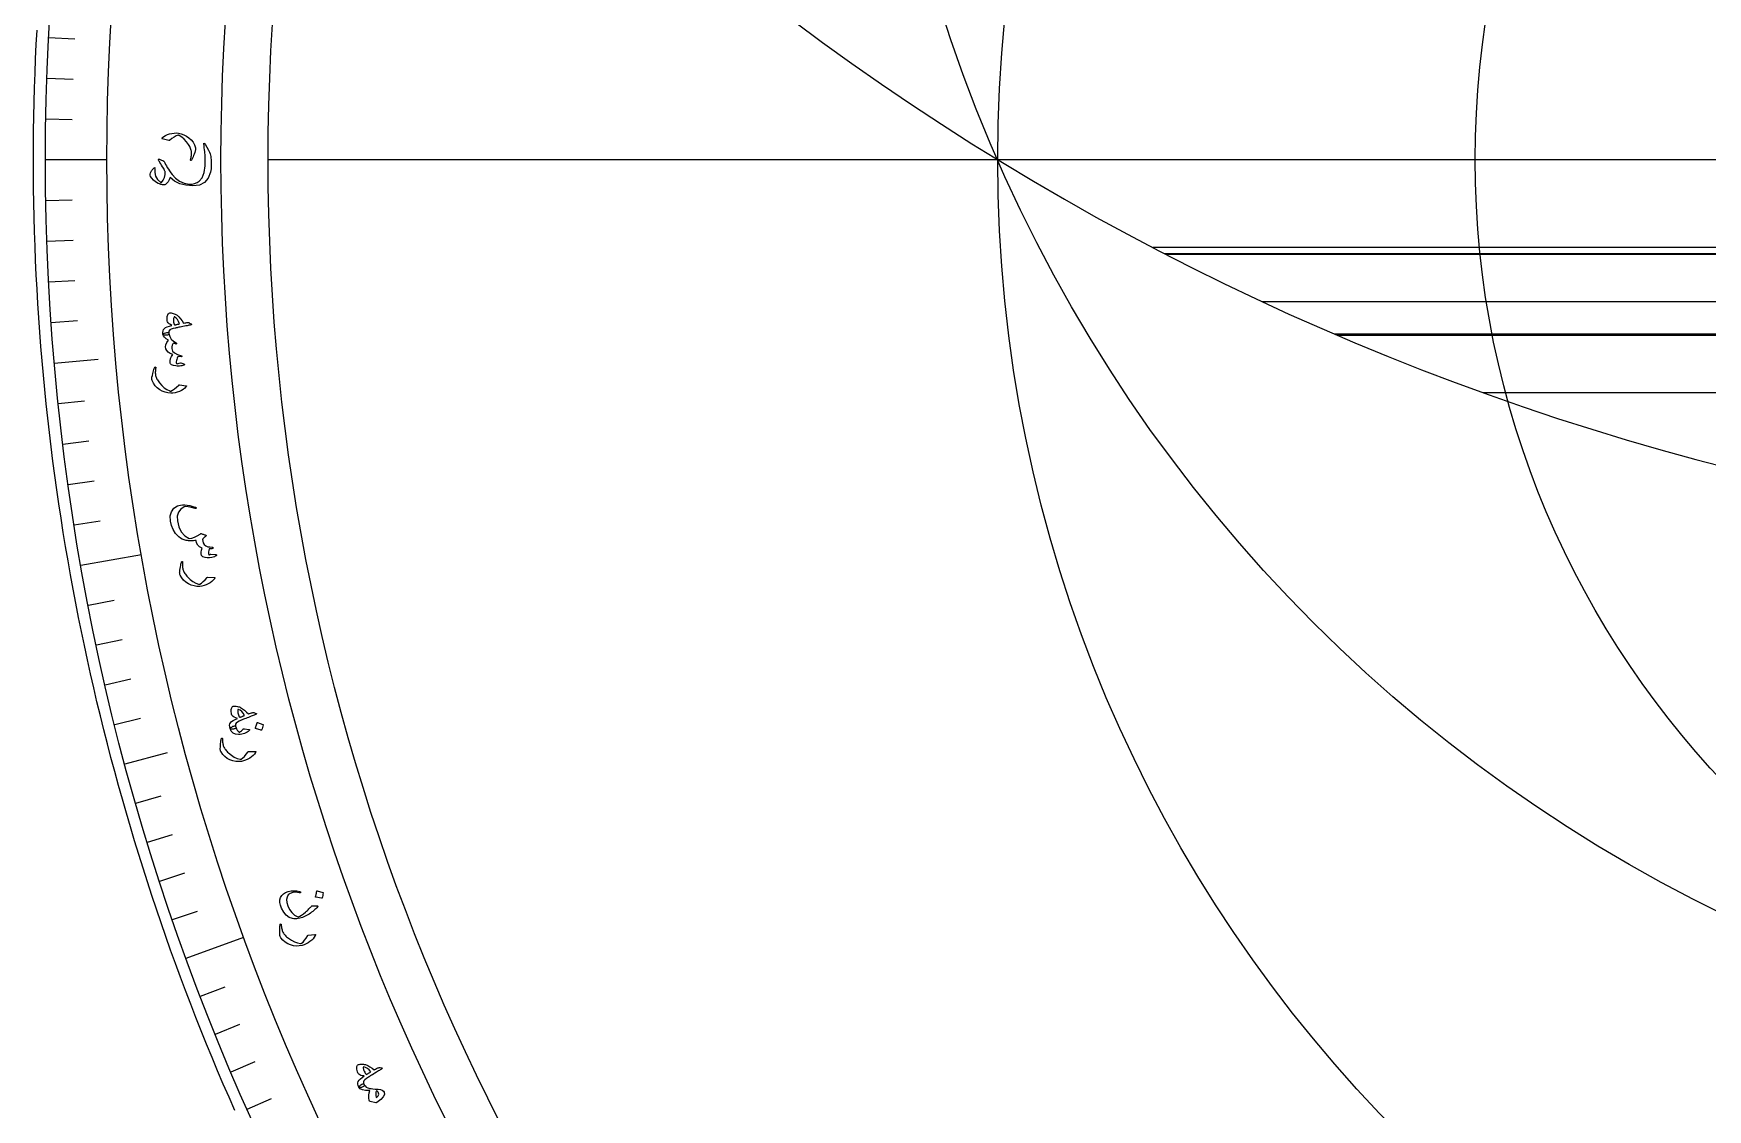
# Model space of a CAD drawing. Header units: millimetres. Extents: x -91 to 91, y -91 to 118.
# Drawn here: x -91 to -26.1, y -36.8 to 4.9 of the extents above; entities that cross this region are included whole.
import ezdxf

# ---------------------------------------------------------------- set-up
doc = ezdxf.new("R2010")
doc.units = ezdxf.units.MM
for name, color, linetype in [('CUT_OUTER', 1, 'Continuous'), ('ENGRAVE', 7, 'Continuous'), ('ENGRAVE_FINE', 8, 'Continuous'), ('TEXT', 5, 'Continuous')]:
    doc.layers.add(name, color=color, linetype=linetype)

msp = doc.modelspace()

# ---------------------------------------------------------------- linework, layer by layer
at = {"layer": 'CUT_OUTER'}
msp.add_lwpolyline([(-83.1931, -36.877), (-83.4178, -36.3658), (-83.6394, -35.8533), (-83.8578, -35.3394), (-84.073, -34.8242), (-84.2851, -34.3077), (-84.4941, -33.7899), (-84.6998, -33.2708), (-84.9023, -32.7504), (-85.1017, -32.2289), (-85.2979, -31.7061), (-85.4908, -31.1821), (-85.6805, -30.657), (-85.867, -30.1307), (-86.0503, -29.6032), (-86.2303, -29.0747), (-86.4071, -28.545), (-86.5806, -28.0143), (-86.7508, -27.4825), (-86.9178, -26.9497), (-87.0816, -26.4159), (-87.242, -25.8811), (-87.3992, -25.3453), (-87.553, -24.8085), (-87.7036, -24.2709), (-87.8509, -23.7323), (-87.9949, -23.1928), (-88.1355, -22.6524), (-88.2728, -22.1112), (-88.4069, -21.5691), (-88.5375, -21.0263), (-88.6649, -20.4826), (-88.7889, -19.9382), (-88.9096, -19.393), (-89.0269, -18.8471), (-89.1408, -18.3005), (-89.2515, -17.7532), (-89.3587, -17.2052), (-89.4626, -16.6566), (-89.5631, -16.1074), (-89.6603, -15.5575), (-89.754, -15.0071), (-89.8444, -14.4561), (-89.9314, -13.9045), (-90.0151, -13.3525), (-90.0953, -12.7999), (-90.1721, -12.2468), (-90.2456, -11.6933), (-90.3156, -11.1394), (-90.3823, -10.585), (-90.4455, -10.0302), (-90.5054, -9.4751), (-90.5618, -8.9196), (-90.6148, -8.3637), (-90.6644, -7.8076), (-90.7106, -7.2511), (-90.7534, -6.6944), (-90.7928, -6.1374), (-90.8287, -5.5802), (-90.8613, -5.0228), (-90.8904, -4.4652), (-90.9161, -3.9074), (-90.9383, -3.3495), (-90.9572, -2.7914), (-90.9726, -2.2333), (-90.9846, -1.675), (-90.9931, -1.1167), (-90.9983, -0.5584), (-91, 0), (-90.9983, 0.5584), (-90.9931, 1.1167), (-90.9846, 1.675), (-90.9726, 2.2333), (-90.9572, 2.7914), (-90.9383, 3.3495), (-90.9161, 3.9074), (-90.8904, 4.4652), (-90.8613, 5.0228)], dxfattribs=at)
at = {"layer": 'ENGRAVE'}
for points in [[(-90.5359, 0), (-88.1535, 0)], [(-81.9, 0), (81.9, 0)], [(-90.1914, -7.8907), (-88.4962, -7.7424)], [(-89.1605, -15.7214), (-86.8143, -15.3077)], [(-87.451, -23.4324), (-85.8072, -22.992)], [(-85.0759, -30.9651), (-82.8372, -30.1503)]]:
    msp.add_lwpolyline(points, dxfattribs=at)
for centre, radius in [((0, 0), 90.5359), ((0, 0), 88.1535), ((0, 0), 83.7291), ((0, 0), 81.9), ((0, 23.4034), 58.4966), ((0, 0), 53.6109), ((0, 0), 35.0931)]:
    msp.add_circle(centre, radius, dxfattribs=at)
msp.add_arc((0, 87.485), 102.6048, 219.725372, 320.274628, dxfattribs=at)
at = {"layer": 'ENGRAVE_FINE'}
for points in [[(-90.4118, 4.7383), (-89.3922, 4.6848)], [(-90.4807, 3.1597), (-89.4603, 3.124)], [(-90.5221, 1.5801), (-89.5012, 1.5623)], [(-90.5221, -1.5801), (-89.5012, -1.5623)], [(-90.4807, -3.1597), (-89.4603, -3.124)], [(47.6005, -3.4102), (-47.6005, -3.4102)], [(47.1392, -3.6503), (-47.1392, -3.6503)], [(47.0811, -3.6803), (-47.0811, -3.6803)], [(-90.4118, -4.7383), (-89.3922, -4.6848)], [(43.349, -5.5129), (-43.349, -5.5129)], [(-90.3154, -6.3155), (-89.2968, -6.2442)], [(40.5577, -6.7637), (-40.5577, -6.7637)], [(40.4367, -6.8157), (-40.4367, -6.8157)], [(34.7867, -9.0429), (-34.7867, -9.0429)], [(-90.0399, -9.4636), (-89.0245, -9.3569)], [(-89.8611, -11.0336), (-88.8476, -10.9091)], [(-89.6548, -12.6002), (-88.6437, -12.4581)], [(-89.4213, -14.1629), (-88.4128, -14.0032)], [(-88.8725, -17.2751), (-87.8702, -17.0802)], [(-88.5575, -18.8235), (-87.5588, -18.6112)], [(-88.2155, -20.3661), (-87.2206, -20.1365)], [(-87.8466, -21.9026), (-86.8559, -21.6556)], [(-87.0287, -24.9551), (-86.0472, -24.6736)], [(-86.5799, -26.4701), (-85.6035, -26.1716)], [(-86.1048, -27.9771), (-85.1337, -27.6616)], [(-85.6034, -29.4756), (-84.638, -29.1432)], [(-84.5225, -32.4452), (-83.5693, -32.0793)], [(-83.9434, -33.9153), (-82.9968, -33.5329)], [(-83.3387, -35.3752), (-82.3989, -34.9763)], [(-82.7087, -36.8243), (-81.7759, -36.409)]]:
    msp.add_lwpolyline(points, dxfattribs=at)
at = {"layer": 'TEXT'}
for points in [[(-86.004, 0.8077), (-86.0086, 0.8092), (-86.0123, 0.811), (-86.015, 0.8131), (-86.0167, 0.8155), (-86.0173, 0.8227), (-86.014, 0.8314), (-86.0069, 0.8417), (-85.996, 0.8536), (-85.9403, 0.8996), (-85.8761, 0.939), (-85.8033, 0.972), (-85.7221, 0.9984), (-85.6346, 1.0187), (-85.5486, 1.0307), (-85.4639, 1.0344), (-85.3806, 1.0299), (-85.2711, 1.0061), (-85.1663, 0.9679), (-85.066, 0.9154), (-84.9703, 0.8484), (-84.8837, 0.7689), (-84.8134, 0.6783), (-84.7593, 0.5766), (-84.7213, 0.4638), (-84.7149, 0.4336), (-84.7133, 0.4034), (-84.7165, 0.3733), (-84.7244, 0.3432), (-84.7493, 0.2737), (-84.7723, 0.211), (-84.7935, 0.155), (-84.8129, 0.1057), (-84.8305, 0.0633), (-84.8463, 0.028), (-84.8604, -0.0002), (-84.8727, -0.0214), (-84.8765, -0.0258), (-84.8804, -0.029), (-84.8842, -0.0309), (-84.888, -0.0315), (-84.8929, -0.031), (-84.8975, -0.0296), (-84.9018, -0.0272), (-84.9058, -0.0239), (-84.9088, -0.0197), (-84.9103, -0.0145), (-84.9101, -0.0083), (-84.9084, -0.0013), (-84.8967, 0.0419), (-84.887, 0.0831), (-84.8794, 0.1225), (-84.8739, 0.1599), (-84.8704, 0.1958), (-84.8689, 0.2304), (-84.8695, 0.2638), (-84.8722, 0.2959), (-84.8773, 0.328), (-84.885, 0.3611), (-84.8954, 0.3954), (-84.9085, 0.4308), (-84.9245, 0.4674), (-84.9434, 0.5051), (-84.9654, 0.5439), (-84.9903, 0.5838), (-85.0706, 0.6962), (-85.1579, 0.7928), (-85.2522, 0.8736), (-85.3537, 0.9384), (-85.3619, 0.9426), (-85.3714, 0.9449), (-85.3822, 0.9454), (-85.3943, 0.9439), (-85.4661, 0.9181), (-85.5459, 0.877), (-85.6337, 0.8208), (-85.7297, 0.7492), (-85.7358, 0.7461), (-85.7412, 0.7442), (-85.746, 0.7436), (-85.7501, 0.7443)], [(-86.4635, -0.6478), (-86.4746, -0.6077), (-86.4743, -0.5639), (-86.4625, -0.5165), (-86.4392, -0.4655), (-86.424, -0.4396), (-86.4086, -0.4157), (-86.3931, -0.3939), (-86.3773, -0.3742), (-86.3616, -0.3566), (-86.346, -0.3411), (-86.3305, -0.3277), (-86.3152, -0.3163), (-86.3003, -0.3087), (-86.291, -0.3117), (-86.2875, -0.3253), (-86.2896, -0.3495), (-86.299, -0.5027), (-86.265, -0.6444), (-86.1876, -0.7744), (-86.0668, -0.8926), (-86.059, -0.8959), (-86.0509, -0.8956), (-86.0425, -0.8919), (-86.0338, -0.8846), (-85.9651, -0.7908), (-85.9198, -0.6896), (-85.898, -0.5811), (-85.8997, -0.4652), (-85.9039, -0.4443), (-85.9139, -0.4175), (-85.9297, -0.3845), (-85.9511, -0.3456), (-85.9947, -0.2746), (-86.033, -0.2119), (-86.0662, -0.1574), (-86.0943, -0.1111), (-86.1172, -0.0731), (-86.1351, -0.0434), (-86.1478, -0.022), (-86.1554, -0.0089), (-86.1613, 0.0097), (-86.1561, 0.0198), (-86.1397, 0.0212), (-86.1122, 0.0141), (-86.04, -0.0136), (-85.9862, -0.0376), (-85.9509, -0.0582), (-85.934, -0.0752), (-85.909, -0.1277), (-85.8801, -0.1832), (-85.8471, -0.2416), (-85.8101, -0.303), (-85.769, -0.3674), (-85.7239, -0.4347), (-85.6748, -0.5049), (-85.6216, -0.578), (-85.4895, -0.7242), (-85.335, -0.8344), (-85.1582, -0.9084), (-84.9591, -0.9467), (-84.8509, -0.9473), (-84.7506, -0.9292), (-84.6581, -0.8924), (-84.5734, -0.837), (-84.4604, -0.6997), (-84.3839, -0.4989), (-84.3434, -0.2345), (-84.3382, 0.0938), (-84.3413, 0.1446), (-84.3457, 0.1993), (-84.3512, 0.2579), (-84.358, 0.3204), (-84.3662, 0.3867), (-84.3758, 0.4566), (-84.387, 0.5301), (-84.3997, 0.6073), (-84.401, 0.6206), (-84.4002, 0.6305), (-84.3971, 0.6369), (-84.3918, 0.6398), (-84.3662, 0.6273), (-84.3274, 0.5774), (-84.2754, 0.4903), (-84.2102, 0.3661), (-84.1744, 0.2907), (-84.1477, 0.2247), (-84.1302, 0.1682), (-84.1219, 0.1211), (-84.1086, -0.0543), (-84.1064, -0.2134), (-84.1155, -0.3563), (-84.1358, -0.4831), (-84.2249, -0.7229), (-84.3685, -0.8925), (-84.5671, -0.9919), (-84.8208, -1.0206), (-85.0879, -0.9951), (-85.3238, -0.9317), (-85.5287, -0.8302), (-85.7022, -0.6904), (-85.7424, -0.7827), (-85.7834, -0.8578), (-85.8251, -0.9159), (-85.8676, -0.9568), (-85.8848, -0.968), (-85.9037, -0.9757), (-85.9241, -0.9799), (-85.9462, -0.9806), (-86.0058, -0.9725), (-86.0623, -0.9596), (-86.1156, -0.9418), (-86.1658, -0.9192), (-86.267, -0.859), (-86.3503, -0.7937), (-86.4158, -0.7233), (-86.4635, -0.6478)], [(-84.8886, -6.3695), (-84.8716, -6.3831), (-84.8689, -6.3946), (-84.8803, -6.404), (-84.9059, -6.4113), (-84.9215, -6.4142), (-84.943, -6.4185), (-84.9705, -6.4243), (-85.0039, -6.4314), (-85.0436, -6.4398), (-85.09, -6.4493), (-85.1429, -6.46), (-85.2025, -6.4718), (-85.261, -6.4835), (-85.3134, -6.494), (-85.3597, -6.5031), (-85.3999, -6.511), (-85.4337, -6.5177), (-85.4612, -6.5231), (-85.4821, -6.5271), (-85.4967, -6.5299), (-85.5882, -6.55), (-85.6586, -6.5742), (-85.7079, -6.6026), (-85.7362, -6.6352), (-85.7464, -6.6574), (-85.7522, -6.6838), (-85.7535, -6.7143), (-85.7503, -6.7489), (-85.752, -6.7697), (-85.7607, -6.7863), (-85.7765, -6.7985), (-85.7993, -6.8066), (-85.8272, -6.8111), (-85.8557, -6.8124), (-85.8847, -6.8105), (-85.9143, -6.8055), (-85.9398, -6.798), (-85.959, -6.7891), (-85.972, -6.7787), (-85.9786, -6.7669), (-85.9832, -6.7001), (-85.9757, -6.6416), (-85.9559, -6.5914), (-85.924, -6.5497), (-85.8753, -6.513), (-85.8099, -6.4808), (-85.7279, -6.4532), (-85.6293, -6.4302), (-85.6927, -6.3988), (-85.7432, -6.3658), (-85.7807, -6.3312), (-85.8052, -6.2949), (-85.8153, -6.2647), (-85.8209, -6.2288), (-85.8222, -6.1872), (-85.819, -6.1397), (-85.8114, -6.0895), (-85.8014, -6.047), (-85.7888, -6.0124), (-85.7738, -5.9856), (-85.7544, -5.9635), (-85.7336, -5.9483), (-85.7114, -5.94), (-85.6878, -5.9387), (-85.6578, -5.9425), (-85.6244, -5.9503), (-85.5876, -5.9619), (-85.5473, -5.9774), (-85.5067, -5.995), (-85.4742, -6.0106), (-85.4498, -6.0241), (-85.4335, -6.0357), (-85.3657, -6.1016), (-85.3011, -6.1739), (-85.2399, -6.2528), (-85.1819, -6.3381), (-85.1335, -6.3312), (-85.0916, -6.3257), (-85.0563, -6.3216), (-85.0276, -6.319), (-85.0034, -6.3186), (-84.9815, -6.3213), (-84.962, -6.327), (-84.9447, -6.3357)], [(-85.3354, -6.3673), (-85.3738, -6.2779), (-85.4183, -6.2028), (-85.4691, -6.1421), (-85.5262, -6.0958), (-85.5337, -6.093), (-85.5404, -6.0937), (-85.5461, -6.0977), (-85.551, -6.1053), (-85.5605, -6.1326), (-85.5671, -6.1619), (-85.5708, -6.1933), (-85.5716, -6.2267), (-85.5696, -6.2621), (-85.5647, -6.2996), (-85.5569, -6.339), (-85.5462, -6.3805), (-85.5437, -6.3869), (-85.5395, -6.3934), (-85.5338, -6.4002), (-85.5264, -6.4071), (-85.5057, -6.4041), (-85.4841, -6.4004), (-85.4616, -6.3963), (-85.4382, -6.3916), (-85.4139, -6.3863), (-85.3887, -6.3806), (-85.3625, -6.3742), (-85.3354, -6.3673)], [(-85.1501, -7.9362), (-85.1458, -7.9414), (-85.1465, -7.948), (-85.1521, -7.956), (-85.1628, -7.9654), (-85.1812, -7.9762), (-85.2082, -7.9856), (-85.2435, -7.9935), (-85.2873, -8), (-85.3373, -8.0055), (-85.3863, -8.0074), (-85.4344, -8.0057), (-85.4816, -8.0004), (-85.5742, -7.9805), (-85.6417, -7.9551), (-85.6842, -7.9241), (-85.7016, -7.8876), (-85.7046, -7.7976), (-85.6888, -7.7127), (-85.6543, -7.6329), (-85.601, -7.5582), (-85.6988, -7.5188), (-85.7768, -7.4686), (-85.835, -7.4076), (-85.8732, -7.3358), (-85.8868, -7.2582), (-85.8738, -7.1774), (-85.8342, -7.0934), (-85.7679, -7.0065), (-85.8565, -6.9477), (-85.9211, -6.8881), (-85.9619, -6.8278), (-85.9786, -6.7669), (-85.9726, -6.7539), (-85.9526, -6.7405), (-85.9186, -6.7266), (-85.8706, -6.7123), (-85.8227, -6.7047), (-85.7867, -6.7083), (-85.7625, -6.723), (-85.7503, -6.7489), (-85.7145, -6.8642), (-85.6547, -6.9627), (-85.5709, -7.0444), (-85.4632, -7.1092), (-85.4574, -7.1127), (-85.453, -7.1167), (-85.4503, -7.1211), (-85.4491, -7.1259), (-85.4492, -7.132), (-85.4507, -7.1375), (-85.4534, -7.1426), (-85.4575, -7.1471), (-85.471, -7.1506), (-85.4946, -7.147), (-85.5283, -7.1362), (-85.5723, -7.1183), (-85.6025, -7.1491), (-85.6227, -7.1948), (-85.6331, -7.2553), (-85.6335, -7.3307), (-85.606, -7.4222), (-85.5354, -7.4981), (-85.4217, -7.5582), (-85.2649, -7.6025), (-85.2569, -7.6047), (-85.251, -7.6076), (-85.2473, -7.6115), (-85.2458, -7.6161), (-85.2458, -7.6233), (-85.2472, -7.6296), (-85.2499, -7.6351), (-85.2539, -7.6398), (-85.26, -7.6435), (-85.2661, -7.646), (-85.2724, -7.6472), (-85.2788, -7.6471), (-85.3875, -7.6313), (-85.4112, -7.6633), (-85.4311, -7.701), (-85.4473, -7.7445), (-85.4598, -7.7937), (-85.4664, -7.8412), (-85.4656, -7.8767), (-85.4572, -7.9004), (-85.4412, -7.9122), (-85.4183, -7.9144), (-85.3865, -7.909), (-85.3459, -7.8962), (-85.2963, -7.8758), (-85.2817, -7.8772), (-85.2524, -7.8877), (-85.2086, -7.9074), (-85.1501, -7.9362)], [(-85.0838, -8.7686), (-85.0791, -8.7696), (-85.0752, -8.7709), (-85.0723, -8.7727), (-85.0704, -8.7749), (-85.069, -8.7819), (-85.0713, -8.7909), (-85.0772, -8.8019), (-85.0867, -8.8149), (-85.1368, -8.8667), (-85.1961, -8.9131), (-85.2646, -8.9541), (-85.3422, -8.9898), (-85.4267, -9.0202), (-85.5107, -9.0422), (-85.5944, -9.0559), (-85.6776, -9.0611), (-85.7892, -9.0501), (-85.8978, -9.0239), (-86.0036, -8.9824), (-86.1064, -8.9257), (-86.2015, -8.8547), (-86.2816, -8.7705), (-86.3466, -8.6729), (-86.3965, -8.5621), (-86.406, -8.5319), (-86.4108, -8.5013), (-86.4108, -8.4703), (-86.4061, -8.4388), (-86.3885, -8.3655), (-86.3719, -8.2993), (-86.3564, -8.2402), (-86.342, -8.1881), (-86.3286, -8.1433), (-86.3162, -8.1059), (-86.3049, -8.0759), (-86.2946, -8.0532), (-86.2912, -8.0484), (-86.2877, -8.0448), (-86.2841, -8.0425), (-86.2803, -8.0415), (-86.2754, -8.0416), (-86.2707, -8.0426), (-86.2662, -8.0446), (-86.2619, -8.0476), (-86.2585, -8.0516), (-86.2566, -8.0567), (-86.2561, -8.063), (-86.2572, -8.0704), (-86.2647, -8.1153), (-86.2704, -8.1581), (-86.2741, -8.1988), (-86.2759, -8.2374), (-86.2758, -8.2742), (-86.2738, -8.3096), (-86.2698, -8.3434), (-86.2639, -8.3758), (-86.2556, -8.4078), (-86.2444, -8.4407), (-86.2305, -8.4745), (-86.2137, -8.5091), (-86.194, -8.5445), (-86.1712, -8.5807), (-86.1452, -8.6178), (-86.116, -8.6556), (-86.0239, -8.7606), (-85.9263, -8.8484), (-85.8234, -8.919), (-85.7151, -8.9725), (-85.7064, -8.9758), (-85.6967, -8.977), (-85.6859, -8.9762), (-85.6741, -8.9734), (-85.6058, -8.9393), (-85.5312, -8.8891), (-85.4503, -8.8231), (-85.3629, -8.7411), (-85.3573, -8.7373), (-85.3521, -8.7349), (-85.3474, -8.7337), (-85.3432, -8.734)], [(-83.9362, -15.3079), (-83.9244, -15.3103), (-83.9156, -15.3145), (-83.9096, -15.3205), (-83.9066, -15.3283), (-83.9059, -15.3389), (-83.9081, -15.3485), (-83.913, -15.3569), (-83.9207, -15.3643), (-83.9494, -15.3842), (-83.9864, -15.4014), (-84.0316, -15.416), (-84.085, -15.4279), (-84.1739, -15.4386), (-84.2605, -15.4375), (-84.3447, -15.4246), (-84.4265, -15.3999), (-84.4469, -15.3901), (-84.4634, -15.3782), (-84.4761, -15.3643), (-84.485, -15.3485), (-84.5, -15.2879), (-84.5011, -15.22), (-84.4883, -15.1447), (-84.4615, -15.0622), (-84.5597, -15.0142), (-84.6308, -14.9492), (-84.6748, -14.8675), (-84.6916, -14.7689), (-84.745, -14.7749), (-84.7967, -14.7791), (-84.8465, -14.7816), (-84.8946, -14.7823), (-84.9412, -14.7812), (-84.9867, -14.7785), (-85.0309, -14.7741), (-85.074, -14.768), (-85.153, -14.7502), (-85.2282, -14.7205), (-85.2996, -14.6791), (-85.3672, -14.6259), (-85.4895, -14.4949), (-85.5842, -14.3502), (-85.6513, -14.1918), (-85.6906, -14.0199), (-85.6961, -13.82), (-85.6523, -13.6544), (-85.5592, -13.5233), (-85.4171, -13.4266), (-85.3634, -13.4081), (-85.2982, -13.3963), (-85.2218, -13.3911), (-85.1339, -13.3925), (-85.0365, -13.4016), (-84.9338, -13.4198), (-84.8258, -13.447), (-84.7124, -13.4833), (-84.7052, -13.4865), (-84.6996, -13.491), (-84.6958, -13.4966), (-84.6938, -13.5036), (-84.6933, -13.5107), (-84.6942, -13.5172), (-84.6965, -13.5228), (-84.7002, -13.5278), (-84.7062, -13.5316), (-84.7128, -13.5337), (-84.72, -13.5338), (-84.7278, -13.5322), (-84.8782, -13.4871), (-85, -13.4619), (-85.0931, -13.4566), (-85.1576, -13.4713), (-85.2912, -13.5579), (-85.3796, -13.6753), (-85.4226, -13.8232), (-85.4202, -14.0017), (-85.3645, -14.2427), (-85.2687, -14.4385), (-85.1331, -14.5887), (-84.9578, -14.6933), (-84.8573, -14.6754), (-84.7539, -14.6405), (-84.6476, -14.5887), (-84.5383, -14.52), (-84.5275, -14.5119), (-84.5174, -14.5067), (-84.5081, -14.5046), (-84.4995, -14.5056), (-84.4692, -14.5143), (-84.4407, -14.5226), (-84.4141, -14.5306), (-84.3893, -14.5382), (-84.3666, -14.5456), (-84.3464, -14.5528), (-84.3287, -14.5597), (-84.3134, -14.5664), (-84.3067, -14.5705), (-84.3034, -14.5756), (-84.3035, -14.5816), (-84.307, -14.5885), (-84.3099, -14.5922), (-84.3145, -14.5975), (-84.3207, -14.6044), (-84.3286, -14.6128), (-84.3382, -14.6226), (-84.3496, -14.6332), (-84.3628, -14.6449), (-84.3777, -14.6574), (-84.4063, -14.6827), (-84.4266, -14.7034), (-84.4386, -14.7193), (-84.4425, -14.7306), (-84.4366, -14.7968), (-84.414, -14.8599), (-84.3748, -14.9201), (-84.3189, -14.9774), (-84.2853, -14.9957), (-84.2329, -15.0104), (-84.1618, -15.0214), (-84.0719, -15.0287), (-84.0634, -15.0295), (-84.0558, -15.0323), (-84.0491, -15.0372), (-84.0433, -15.0442), (-84.0392, -15.051), (-84.037, -15.0579), (-84.0367, -15.0647), (-84.0384, -15.0716), (-84.0524, -15.0839), (-84.0811, -15.0928), (-84.1248, -15.0982), (-84.1833, -15.1002), (-84.2052, -15.1562), (-84.2158, -15.2137), (-84.2152, -15.2728), (-84.2032, -15.3334), (-84.185, -15.3293), (-84.1706, -15.3242), (-84.1599, -15.3182), (-84.1529, -15.3113), (-84.1465, -15.3037), (-84.1397, -15.2986), (-84.1324, -15.296), (-84.1246, -15.2959)], [(-83.985, -16.2069), (-83.9802, -16.2074), (-83.9763, -16.2084), (-83.9732, -16.2099), (-83.9711, -16.212), (-83.9691, -16.2188), (-83.9705, -16.228), (-83.9755, -16.2395), (-83.9838, -16.2532), (-84.0292, -16.3092), (-84.0842, -16.3606), (-84.1488, -16.4075), (-84.223, -16.4499), (-84.3045, -16.4876), (-84.3862, -16.5169), (-84.4684, -16.5378), (-84.5508, -16.5504), (-84.6629, -16.5492), (-84.7734, -16.5326), (-84.8824, -16.5006), (-84.9898, -16.4531), (-85.0908, -16.3908), (-85.178, -16.3139), (-85.2513, -16.2224), (-85.3107, -16.1164), (-85.3229, -16.0872), (-85.3303, -16.0572), (-85.3331, -16.0262), (-85.3311, -15.9944), (-85.32, -15.9199), (-85.3094, -15.8525), (-85.2991, -15.7922), (-85.2893, -15.7391), (-85.2798, -15.6933), (-85.2708, -15.655), (-85.2622, -15.624), (-85.2539, -15.6005), (-85.251, -15.5954), (-85.2478, -15.5916), (-85.2444, -15.589), (-85.2408, -15.5877), (-85.2358, -15.5873), (-85.231, -15.5879), (-85.2264, -15.5895), (-85.2219, -15.5921), (-85.2181, -15.5958), (-85.2157, -15.6007), (-85.2148, -15.6069), (-85.2152, -15.6144), (-85.2187, -15.6598), (-85.2206, -15.7029), (-85.2207, -15.7438), (-85.2192, -15.7824), (-85.2158, -15.8191), (-85.2107, -15.8541), (-85.2038, -15.8875), (-85.195, -15.9192), (-85.1839, -15.9504), (-85.1699, -15.9822), (-85.1531, -16.0146), (-85.1334, -16.0476), (-85.1106, -16.0811), (-85.0847, -16.1152), (-85.0555, -16.1498), (-85.0232, -16.1849), (-84.9221, -16.2814), (-84.8172, -16.3603), (-84.7085, -16.4216), (-84.596, -16.4654), (-84.587, -16.4679), (-84.5772, -16.4683), (-84.5666, -16.4665), (-84.555, -16.4627), (-84.49, -16.4227), (-84.4201, -16.3662), (-84.3453, -16.2933), (-84.2655, -16.204), (-84.2601, -16.1997), (-84.2552, -16.1968), (-84.2506, -16.1953), (-84.2464, -16.1951)], [(-82.3738, -21.4758), (-82.3546, -21.4861), (-82.3498, -21.4969), (-82.3594, -21.5082), (-82.3833, -21.52), (-82.3981, -21.5257), (-82.4185, -21.5338), (-82.4445, -21.5443), (-82.4761, -21.5573), (-82.5137, -21.5727), (-82.5576, -21.5904), (-82.6077, -21.6104), (-82.6642, -21.6327), (-82.7197, -21.6547), (-82.7694, -21.6743), (-82.8133, -21.6917), (-82.8514, -21.7066), (-82.8835, -21.7192), (-82.9095, -21.7294), (-82.9295, -21.7372), (-82.9433, -21.7425), (-83.0297, -21.7787), (-83.0946, -21.8152), (-83.138, -21.8519), (-83.16, -21.8891), (-83.1661, -21.9128), (-83.1671, -21.9397), (-83.1629, -21.97), (-83.1535, -22.0035), (-83.1515, -22.0242), (-83.1571, -22.0421), (-83.1704, -22.057), (-83.1915, -22.069), (-83.2181, -22.0784), (-83.2459, -22.0847), (-83.2748, -22.0881), (-83.3048, -22.0885), (-83.3312, -22.0857), (-83.3517, -22.0804), (-83.3663, -22.0725), (-83.375, -22.0621), (-83.3915, -21.9971), (-83.3945, -21.9382), (-83.384, -21.8854), (-83.3601, -21.8386), (-83.3187, -21.7938), (-83.2602, -21.7504), (-83.1845, -21.7085), (-83.0916, -21.6682), (-83.1596, -21.6487), (-83.2152, -21.6253), (-83.2583, -21.5979), (-83.2889, -21.5666), (-83.3042, -21.5387), (-83.3162, -21.5044), (-83.3249, -21.4637), (-83.3303, -21.4164), (-83.3318, -21.3656), (-83.3295, -21.322), (-83.3234, -21.2857), (-83.3134, -21.2567), (-83.2983, -21.2315), (-83.2806, -21.2128), (-83.2602, -21.2007), (-83.2372, -21.1951), (-83.207, -21.1936), (-83.1728, -21.1952), (-83.1345, -21.2), (-83.092, -21.2081), (-83.0489, -21.2181), (-83.0142, -21.2276), (-82.9877, -21.2366), (-82.9696, -21.245), (-82.8911, -21.2977), (-82.8147, -21.3573), (-82.7403, -21.4239), (-82.6679, -21.4974), (-82.6215, -21.4819), (-82.5813, -21.469), (-82.5473, -21.4587), (-82.5196, -21.451), (-82.4958, -21.4463), (-82.4738, -21.445), (-82.4536, -21.4471), (-82.435, -21.4526)], [(-82.8137, -21.5537), (-82.8675, -21.4726), (-82.9248, -21.4067), (-82.9856, -21.3561), (-83.0501, -21.3208), (-83.058, -21.3194), (-83.0644, -21.3212), (-83.0693, -21.3262), (-83.0728, -21.3345), (-83.0772, -21.3631), (-83.0784, -21.3931), (-83.0765, -21.4246), (-83.0713, -21.4577), (-83.063, -21.4922), (-83.0514, -21.5281), (-83.0367, -21.5656), (-83.0188, -21.6045), (-83.0151, -21.6103), (-83.0099, -21.6159), (-83.003, -21.6216), (-82.9945, -21.6271), (-82.9747, -21.6203), (-82.9541, -21.6129), (-82.9327, -21.6048), (-82.9105, -21.596), (-82.8875, -21.5865), (-82.8637, -21.5763), (-82.8391, -21.5653), (-82.8137, -21.5537)], [(-82.8166, -22.0722), (-82.6458, -22.1002), (-82.6264, -22.1058), (-82.6175, -22.115), (-82.6193, -22.1276), (-82.6316, -22.1437), (-82.6721, -22.1782), (-82.716, -22.2084), (-82.7632, -22.2342), (-82.8136, -22.2557), (-82.8678, -22.2727), (-82.9259, -22.2852), (-82.9881, -22.2932), (-83.0543, -22.2966), (-83.1707, -22.284), (-83.2629, -22.2407), (-83.3311, -22.1667), (-83.375, -22.0621), (-83.3704, -22.0475), (-83.3503, -22.0284), (-83.3145, -22.0049), (-83.2632, -21.977), (-83.2348, -21.9654), (-83.2105, -21.9598), (-83.1901, -21.9602), (-83.1738, -21.9666), (-83.1665, -21.9732), (-83.1606, -21.9816), (-83.1563, -21.9917), (-83.1535, -22.0035), (-83.1333, -22.0712), (-83.1036, -22.1269), (-83.0647, -22.1705), (-83.0164, -22.202), (-83.013, -22.203), (-83.009, -22.2026), (-83.0044, -22.2007), (-82.9992, -22.1973), (-82.9671, -22.1784), (-82.9356, -22.1546), (-82.9047, -22.1261), (-82.8744, -22.0928), (-82.8626, -22.0815), (-82.849, -22.0742), (-82.8337, -22.0711), (-82.8166, -22.0722)], [(-82.105, -21.906), (-82.1011, -21.9082), (-82.0981, -21.912), (-82.0961, -21.9173), (-82.0949, -21.9242), (-82.1016, -21.9767), (-82.1133, -22.0277), (-82.13, -22.077), (-82.1517, -22.1249), (-82.1556, -22.13), (-82.1601, -22.133), (-82.1651, -22.1339), (-82.1707, -22.1326), (-82.3884, -22.068), (-82.394, -22.0649), (-82.3965, -22.0597), (-82.396, -22.0524), (-82.3924, -22.0429), (-82.3894, -22.0347), (-82.3849, -22.0219), (-82.379, -22.0045), (-82.3717, -21.9824), (-82.3631, -21.9554), (-82.3533, -21.9232), (-82.3422, -21.8857), (-82.3298, -21.843), (-82.3274, -21.8372), (-82.3244, -21.8337), (-82.3207, -21.8328), (-82.3163, -21.8342)], [(-82.3985, -22.9483), (-82.3937, -22.9485), (-82.3897, -22.9492), (-82.3865, -22.9504), (-82.3842, -22.9522), (-82.3817, -22.959), (-82.3824, -22.9682), (-82.3864, -22.98), (-82.3936, -22.9944), (-82.4343, -23.0539), (-82.4849, -23.1096), (-82.5455, -23.1616), (-82.6161, -23.2098), (-82.6942, -23.2539), (-82.7734, -23.2898), (-82.8535, -23.3173), (-82.9347, -23.3365), (-83.0465, -23.3444), (-83.158, -23.3368), (-83.2692, -23.3137), (-83.3801, -23.275), (-83.4858, -23.2211), (-83.5789, -23.1515), (-83.6594, -23.0663), (-83.7272, -22.9654), (-83.7417, -22.9373), (-83.7516, -22.9079), (-83.7568, -22.8773), (-83.7574, -22.8454), (-83.7524, -22.7703), (-83.7472, -22.7022), (-83.7419, -22.6414), (-83.7364, -22.5876), (-83.7307, -22.5412), (-83.7248, -22.5022), (-83.7187, -22.4707), (-83.7124, -22.4466), (-83.7098, -22.4413), (-83.707, -22.4372), (-83.7038, -22.4344), (-83.7003, -22.4327), (-83.6954, -22.4319), (-83.6906, -22.4321), (-83.6858, -22.4334), (-83.6811, -22.4356), (-83.677, -22.439), (-83.6743, -22.4437), (-83.6728, -22.4498), (-83.6726, -22.4573), (-83.6725, -22.5028), (-83.6708, -22.546), (-83.6677, -22.5867), (-83.663, -22.6251), (-83.6567, -22.6614), (-83.6488, -22.6958), (-83.6391, -22.7285), (-83.6279, -22.7595), (-83.6143, -22.7897), (-83.5978, -22.8202), (-83.5784, -22.8512), (-83.556, -22.8824), (-83.5306, -22.914), (-83.502, -22.9459), (-83.4701, -22.978), (-83.4351, -23.0104), (-83.3266, -23.0984), (-83.2156, -23.1686), (-83.1023, -23.2209), (-82.9866, -23.2555), (-82.9775, -23.2572), (-82.9677, -23.2568), (-82.9572, -23.2542), (-82.946, -23.2494), (-82.8844, -23.2043), (-82.8193, -23.1423), (-82.7507, -23.0636), (-82.6783, -22.9681), (-82.6733, -22.9634), (-82.6686, -22.9601), (-82.6642, -22.9582), (-82.6601, -22.9578)], [(-79.9841, -28.9842), (-80.0173, -29.0188), (-80.0525, -29.0534), (-80.0896, -29.088), (-80.1288, -29.1228), (-80.1704, -29.1574), (-80.2148, -29.1917), (-80.262, -29.2258), (-80.312, -29.2595), (-80.3625, -29.2912), (-80.4135, -29.3201), (-80.465, -29.3462), (-80.5171, -29.3694), (-80.5698, -29.3898), (-80.6234, -29.4075), (-80.6778, -29.4224), (-80.733, -29.4346), (-80.7926, -29.4431), (-80.8495, -29.4458), (-80.9037, -29.4428), (-80.9553, -29.4341), (-81.0827, -29.3866), (-81.1965, -29.3044), (-81.2966, -29.1874), (-81.3829, -29.0357), (-81.4274, -28.9195), (-81.4484, -28.8114), (-81.4458, -28.7112), (-81.4196, -28.6192), (-81.3722, -28.5403), (-81.3072, -28.4747), (-81.2247, -28.4223), (-81.1249, -28.3831), (-81.0129, -28.3593), (-80.8997, -28.3522), (-80.7855, -28.3618), (-80.67, -28.388), (-80.6559, -28.3936), (-80.6467, -28.4006), (-80.6424, -28.409), (-80.643, -28.4188), (-80.6477, -28.4294), (-80.6574, -28.4353), (-80.6721, -28.4367), (-80.6918, -28.4333), (-80.8317, -28.4159), (-80.9493, -28.4242), (-81.0447, -28.4584), (-81.1178, -28.5185), (-81.1653, -28.5983), (-81.1853, -28.6946), (-81.1778, -28.8073), (-81.1426, -28.9364), (-81.0735, -29.0829), (-80.9853, -29.2037), (-80.878, -29.2988), (-80.7518, -29.3682), (-80.7479, -29.3691), (-80.7427, -29.369), (-80.7363, -29.3676), (-80.7285, -29.3652), (-80.6698, -29.3399), (-80.6047, -29.3018), (-80.5329, -29.2509), (-80.4547, -29.1872), (-80.416, -29.1532), (-80.3802, -29.121), (-80.3473, -29.0906), (-80.3174, -29.0619), (-80.2906, -29.0348), (-80.267, -29.0093), (-80.2469, -28.9854), (-80.23, -28.963), (-80.221, -28.952), (-80.2117, -28.9443), (-80.2023, -28.9399), (-80.1927, -28.9388), (-79.9899, -28.946), (-79.9771, -28.949), (-79.9719, -28.9563), (-79.9743, -28.9681), (-79.9841, -28.9842)], [(-79.7824, -28.4166), (-79.7784, -28.4185), (-79.7751, -28.422), (-79.7726, -28.4272), (-79.7709, -28.4339), (-79.7733, -28.4866), (-79.7809, -28.5382), (-79.7936, -28.5887), (-79.8114, -28.638), (-79.8149, -28.6434), (-79.8191, -28.6467), (-79.824, -28.648), (-79.8297, -28.6472), (-80.0517, -28.6009), (-80.0576, -28.5983), (-80.0605, -28.5934), (-80.0606, -28.586), (-80.0578, -28.5763), (-80.0554, -28.5679), (-80.052, -28.5548), (-80.0475, -28.537), (-80.0421, -28.5145), (-80.0357, -28.4869), (-80.0284, -28.4541), (-80.0204, -28.416), (-80.0115, -28.3726), (-80.0096, -28.3665), (-80.0068, -28.3629), (-80.0032, -28.3616), (-79.9988, -28.3627)], [(-80.0836, -30.0461), (-80.0787, -30.0458), (-80.0747, -30.0461), (-80.0714, -30.0471), (-80.069, -30.0487), (-80.0659, -30.0552), (-80.0658, -30.0645), (-80.0687, -30.0766), (-80.0746, -30.0915), (-80.11, -30.1543), (-80.1556, -30.2143), (-80.2114, -30.2713), (-80.2775, -30.3255), (-80.3515, -30.3763), (-80.4272, -30.4189), (-80.5047, -30.4533), (-80.5839, -30.4795), (-80.6946, -30.4971), (-80.8063, -30.4993), (-80.9191, -30.486), (-81.0329, -30.4571), (-81.1429, -30.4126), (-81.2417, -30.3514), (-81.3294, -30.2735), (-81.4057, -30.1789), (-81.4226, -30.1522), (-81.435, -30.1238), (-81.4428, -30.0938), (-81.4462, -30.0621), (-81.4478, -29.9867), (-81.4486, -29.9185), (-81.4486, -29.8574), (-81.4478, -29.8034), (-81.4461, -29.7567), (-81.4437, -29.7173), (-81.4403, -29.6854), (-81.4361, -29.6609), (-81.4341, -29.6553), (-81.4316, -29.651), (-81.4287, -29.6479), (-81.4253, -29.646), (-81.4205, -29.6447), (-81.4157, -29.6445), (-81.4108, -29.6453), (-81.4059, -29.6471), (-81.4016, -29.6502), (-81.3984, -29.6547), (-81.3964, -29.6606), (-81.3956, -29.668), (-81.3915, -29.7134), (-81.3861, -29.7562), (-81.3794, -29.7965), (-81.3714, -29.8343), (-81.362, -29.8699), (-81.351, -29.9036), (-81.3386, -29.9353), (-81.3247, -29.9651), (-81.3085, -29.994), (-81.2894, -30.023), (-81.2674, -30.0521), (-81.2424, -30.0814), (-81.2143, -30.1106), (-81.183, -30.1399), (-81.1485, -30.1691), (-81.1107, -30.1983), (-80.995, -30.2765), (-80.8783, -30.3367), (-80.7609, -30.379), (-80.6426, -30.4033), (-80.6334, -30.4043), (-80.6236, -30.403), (-80.6134, -30.3995), (-80.6027, -30.3937), (-80.5453, -30.3434), (-80.4859, -30.276), (-80.4243, -30.1916), (-80.3606, -30.0902), (-80.356, -30.0851), (-80.3516, -30.0814), (-80.3474, -30.0791), (-80.3433, -30.0783)], [(-77.4974, -35.2249), (-77.4768, -35.2318), (-77.4702, -35.2417), (-77.4777, -35.2544), (-77.4992, -35.2701), (-77.5129, -35.2782), (-77.5316, -35.2897), (-77.5554, -35.3045), (-77.5843, -35.3227), (-77.6187, -35.3443), (-77.659, -35.3692), (-77.705, -35.3975), (-77.7568, -35.4291), (-77.8077, -35.4603), (-77.8534, -35.4881), (-77.8936, -35.5127), (-77.9286, -35.5339), (-77.9581, -35.5518), (-77.982, -35.5663), (-78.0003, -35.5774), (-78.013, -35.585), (-78.092, -35.6354), (-78.1497, -35.6824), (-78.1863, -35.7261), (-78.2016, -35.7664), (-78.2035, -35.7908), (-78.1999, -35.8175), (-78.1906, -35.8466), (-78.1756, -35.878), (-78.1701, -35.8981), (-78.1726, -35.9166), (-78.1832, -35.9336), (-78.2018, -35.949), (-78.2265, -35.9628), (-78.2527, -35.9738), (-78.2806, -35.9821), (-78.3102, -35.9876), (-78.3366, -35.9894), (-78.3577, -35.9876), (-78.3735, -35.9823), (-78.3838, -35.9735), (-78.4112, -35.9124), (-78.4242, -35.8548), (-78.4229, -35.801), (-78.4073, -35.7508), (-78.3742, -35.6996), (-78.3239, -35.6468), (-78.2565, -35.5927), (-78.1719, -35.537), (-78.2422, -35.5295), (-78.301, -35.5159), (-78.3481, -35.4963), (-78.3836, -35.4707), (-78.4034, -35.4458), (-78.4211, -35.414), (-78.4366, -35.3754), (-78.45, -35.3298), (-78.4602, -35.28), (-78.4654, -35.2366), (-78.4656, -35.1998), (-78.4607, -35.1695), (-78.4501, -35.142), (-78.4359, -35.1206), (-78.4178, -35.1052), (-78.3961, -35.0958), (-78.3667, -35.0891), (-78.3326, -35.0849), (-78.294, -35.0831), (-78.2509, -35.0838), (-78.2067, -35.0863), (-78.1708, -35.0897), (-78.1432, -35.094), (-78.1239, -35.0993), (-78.0376, -35.1378), (-77.9521, -35.1834), (-77.8674, -35.2364), (-77.7836, -35.2965), (-77.7405, -35.2733), (-77.7031, -35.2537), (-77.6714, -35.2378), (-77.6453, -35.2254), (-77.6227, -35.2167), (-77.6013, -35.2117), (-77.581, -35.2103), (-77.5618, -35.2125)], [(-77.9176, -35.3768), (-77.9845, -35.306), (-78.0522, -35.2509), (-78.1207, -35.2115), (-78.1903, -35.1877), (-78.1983, -35.1876), (-78.2043, -35.1905), (-78.2083, -35.1963), (-78.2103, -35.2051), (-78.2098, -35.234), (-78.2059, -35.2638), (-78.1985, -35.2945), (-78.1878, -35.3262), (-78.1737, -35.3587), (-78.1562, -35.3922), (-78.1353, -35.4266), (-78.111, -35.4618), (-78.1064, -35.4669), (-78.1003, -35.4716), (-78.0925, -35.476), (-78.0832, -35.48), (-78.0649, -35.47), (-78.0458, -35.4591), (-78.0262, -35.4475), (-78.0058, -35.435), (-77.9848, -35.4217), (-77.963, -35.4076), (-77.9407, -35.3926), (-77.9176, -35.3768)], [(-77.4, -36.1719), (-77.392, -36.2559), (-77.4364, -36.3493), (-77.5331, -36.4525), (-77.6822, -36.5653), (-77.6935, -36.5722), (-77.7043, -36.5765), (-77.7147, -36.578), (-77.7246, -36.5768), (-77.9432, -36.5244), (-77.9569, -36.5202), (-77.9677, -36.5127), (-77.9753, -36.502), (-77.9799, -36.488), (-77.9909, -36.3878), (-77.9913, -36.2891), (-77.981, -36.1918), (-77.9602, -36.0961), (-78.119, -36.1001), (-78.2426, -36.081), (-78.3309, -36.0388), (-78.3838, -35.9735), (-78.3846, -35.9639), (-78.3794, -35.9511), (-78.3683, -35.9353), (-78.3512, -35.9164), (-78.3051, -35.8782), (-78.2652, -35.8537), (-78.2315, -35.8431), (-78.2042, -35.8462), (-78.1957, -35.8514), (-78.1881, -35.8584), (-78.1814, -35.8673), (-78.1756, -35.878), (-78.1424, -35.9266), (-78.0941, -35.9669), (-78.0308, -35.9988), (-77.9523, -36.0222), (-77.91, -36.0288), (-77.842, -36.0364), (-77.7482, -36.045), (-77.6288, -36.0546), (-77.5468, -36.0672), (-77.4813, -36.091), (-77.4324, -36.1259), (-77.4, -36.1719)], [(-77.7033, -36.1116), (-77.7193, -36.1716), (-77.7261, -36.2345), (-77.7239, -36.3001), (-77.7126, -36.3686), (-77.6688, -36.3441), (-77.6375, -36.3145), (-77.6187, -36.2799), (-77.6124, -36.2404), (-77.6181, -36.2008), (-77.6351, -36.1661), (-77.6635, -36.1364), (-77.7033, -36.1116)]]:
    msp.add_lwpolyline(points, close=True, dxfattribs=at)

doc.saveas('drawing.dxf')
